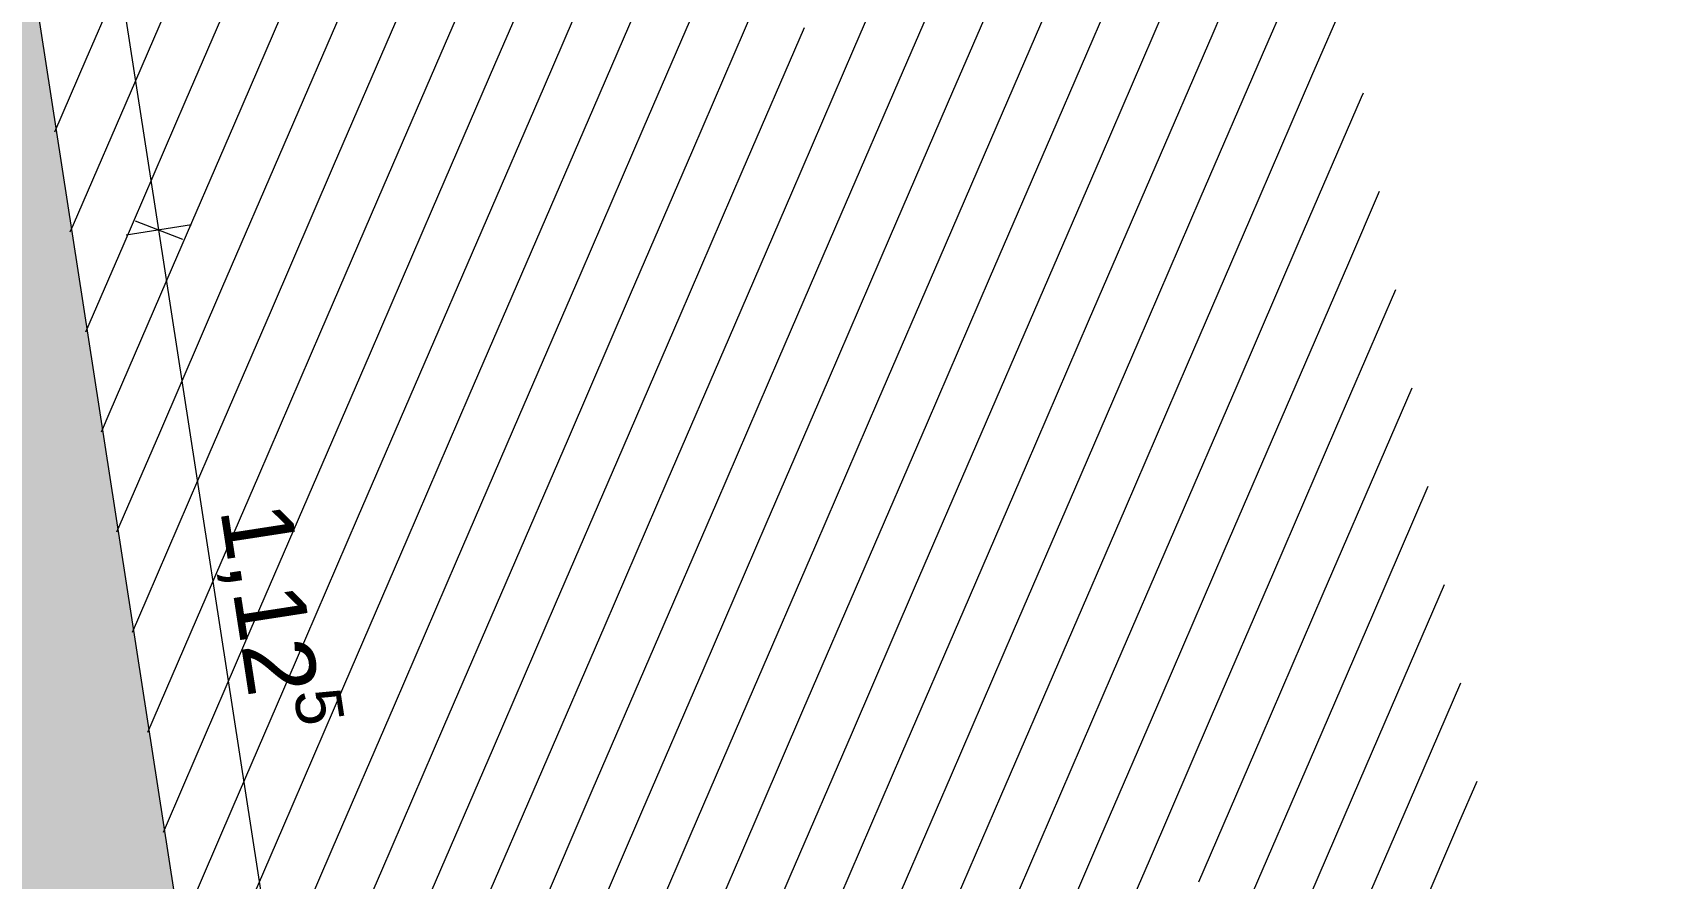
# Model space of a CAD drawing. Header units: millimetres. Extents: x 12535370 to 12566104, y 356204400 to 356234587.
# Drawn here: x 12555528 to 12557850, y 356219488 to 356220685 of the extents above; entities that cross this region are included whole.
import ezdxf

# ---------------------------------------------------------------- set-up
doc = ezdxf.new("R2010")
doc.units = ezdxf.units.MM
doc.header["$MEASUREMENT"] = 0
doc.layers.add('New_015 Innenwände', color=7, linetype='Continuous')
doc.layers.add('New_110 Bemassungen Ausführung', color=7, linetype='Continuous')
for name, color, linetype, lineweight in [('New_015 Innenwände_Pen_No__1', 7, 'Continuous', 13), ('New_110 Bemassungen Ausführung_Pen_No__1', 7, 'Continuous', 13), ('New_255 Plangrafiken_Pen_No__39', 8, 'Continuous', 13)]:
    doc.layers.add(name, color=color, linetype=linetype, lineweight=lineweight)
doc.styles.add('GENERATED_STYLE_1', font='arial.ttf')
doc.dimstyles.new('GENERATED_STYLE__1', dxfattribs={"dimtxt": 125, "dimasz": 47.5, "dimexe": 0.18, "dimexo": 2, "dimgap": 0, "dimtad": 1, "dimlfac": 0.001, "dimzin": 0, "dimdsep": 46, "dimtxsty": 'GENERATED_STYLE_1', "dimblk": 'ARROWHEAD_2', "dimblk1": 'ARROWHEAD_2', "dimblk2": 'ARROWHEAD_2', "dimcen": 0.09, "dimclrd": 7, "dimclre": 7, "dimclrt": 7, "dimadec": 0, "dimazin": 0, "dimtfac": 1, "dimtdec": 4, "dimtmove": 0, "dimatfit": 3, "dimfxl": 1, "dimtolj": 1, "dimtzin": 0, "dimarcsym": 0})
doc.dimstyles.new('GENERATED_STYLE__2', dxfattribs={"dimtxt": 100, "dimasz": 47.5, "dimexe": 0.18, "dimexo": 2, "dimgap": 0, "dimtad": 1, "dimlfac": 0.001, "dimzin": 0, "dimdsep": 46, "dimtxsty": 'GENERATED_STYLE_1', "dimblk": 'ARROWHEAD_2', "dimblk1": 'ARROWHEAD_2', "dimblk2": 'ARROWHEAD_2', "dimcen": 0.09, "dimclrd": 7, "dimclre": 7, "dimclrt": 7, "dimadec": 0, "dimazin": 0, "dimtfac": 1, "dimtdec": 4, "dimtmove": 0, "dimatfit": 3, "dimfxl": 1, "dimtolj": 1, "dimtzin": 0, "dimarcsym": 0})

# ---------------------------------------------------------------- blocks, each defined once
blk = doc.blocks.new('*X18', base_point=(12240439.2, 356160438.4))
at = {"layer": 'New_255 Plangrafiken_Pen_No__39', "color": 8, "linetype": 'Continuous', "lineweight": 13}
for p, q in [((12556200.2, 356220873.3), (12556112.2, 356220669.4)), ((12556200.2, 356220873.3), (12556112.2, 356220669.4)), ((12557287.1, 356220887.7), (12557199, 356220683.8)), ((12557287.1, 356220887.7), (12557199, 356220683.8)), ((12555691.8, 356220850.9), (12555603.7, 356220647)), ((12555691.8, 356220850.9), (12555603.7, 356220647)), ((12556778.7, 356220865.4), (12556690.6, 356220661.4)), ((12556778.7, 356220865.4), (12556690.6, 356220661.4)), ((12557357.2, 356220857.4), (12557269.1, 356220653.5)), ((12557357.2, 356220857.4), (12557269.1, 356220653.5)), ((12556270.3, 356220843), (12556182.2, 356220639.1)), ((12556270.3, 356220843), (12556182.2, 356220639.1)), ((12556848.8, 356220835.1), (12556760.7, 356220631.2)), ((12556848.8, 356220835.1), (12556760.7, 356220631.2)), ((12555761.9, 356220820.7), (12555673.8, 356220616.8)), ((12555761.9, 356220820.7), (12555673.8, 356220616.8)), ((12556340.3, 356220812.8), (12556252.3, 356220608.8)), ((12556340.3, 356220812.8), (12556252.3, 356220608.8)), ((12556918.8, 356220804.8), (12556830.7, 356220600.9)), ((12556918.8, 356220804.8), (12556830.7, 356220600.9)), ((12555831.9, 356220790.4), (12555743.8, 356220586.5)), ((12555831.9, 356220790.4), (12555743.8, 356220586.5)), ((12556410.4, 356220782.5), (12556322.3, 356220578.6)), ((12556410.4, 356220782.5), (12556322.3, 356220578.6)), ((12555902, 356220760.2), (12555813.9, 356220556.2)), ((12555902, 356220760.2), (12555813.9, 356220556.2)), ((12556988.9, 356220774.6), (12556900.8, 356220570.7)), ((12556988.9, 356220774.6), (12556900.8, 356220570.7)), ((12556480.5, 356220752.2), (12556392.4, 356220548.3)), ((12556480.5, 356220752.2), (12556392.4, 356220548.3)), ((12557058.9, 356220744.3), (12556970.8, 356220540.4)), ((12557058.9, 356220744.3), (12556970.8, 356220540.4)), ((12557388.9, 356220738.4), (12557339.1, 356220623.3)), ((12557388.9, 356220738.4), (12557339.1, 356220623.3)), ((12555972, 356220729.9), (12555884, 356220526)), ((12555972, 356220729.9), (12555884, 356220526)), ((12556550.5, 356220722), (12556462.4, 356220518.1)), ((12556550.5, 356220722), (12556462.4, 356220518.1)), ((12557129, 356220714), (12557040.9, 356220510.1)), ((12557129, 356220714), (12557040.9, 356220510.1)), ((12556042.1, 356220699.6), (12555954, 356220495.7)), ((12556042.1, 356220699.6), (12555954, 356220495.7)), ((12556620.6, 356220691.7), (12556532.5, 356220487.8)), ((12556620.6, 356220691.7), (12556532.5, 356220487.8)), ((12556112.2, 356220669.4), (12556024.1, 356220465.5)), ((12556112.2, 356220669.4), (12556024.1, 356220465.5)), ((12557199, 356220683.8), (12557110.9, 356220479.9)), ((12557199, 356220683.8), (12557110.9, 356220479.9)), ((12555603.7, 356220647), (12555559.2, 356220543.9)), ((12555603.7, 356220647), (12555559.2, 356220543.9)), ((12556690.6, 356220661.4), (12556602.5, 356220457.5)), ((12556690.6, 356220661.4), (12556602.5, 356220457.5)), ((12557269.1, 356220653.5), (12557181, 356220449.6)), ((12557269.1, 356220653.5), (12557181, 356220449.6)), ((12556182.2, 356220639.1), (12556094.1, 356220435.2)), ((12556182.2, 356220639.1), (12556094.1, 356220435.2)), ((12556760.7, 356220631.2), (12556672.6, 356220427.3)), ((12556760.7, 356220631.2), (12556672.6, 356220427.3)), ((12557339.1, 356220623.3), (12557251.1, 356220419.3)), ((12557339.1, 356220623.3), (12557251.1, 356220419.3)), ((12555673.8, 356220616.8), (12555585.7, 356220412.9)), ((12555673.8, 356220616.8), (12555585.7, 356220412.9)), ((12556252.3, 356220608.8), (12556164.2, 356220404.9)), ((12556252.3, 356220608.8), (12556164.2, 356220404.9)), ((12556830.7, 356220600.9), (12556742.6, 356220397)), ((12556830.7, 356220600.9), (12556742.6, 356220397)), ((12557411.9, 356220599.2), (12557409.2, 356220593)), ((12557411.9, 356220599.2), (12557409.2, 356220593)), ((12555743.8, 356220586.5), (12555655.8, 356220382.6)), ((12555743.8, 356220586.5), (12555655.8, 356220382.6)), ((12556322.3, 356220578.6), (12556234.2, 356220374.7)), ((12556322.3, 356220578.6), (12556234.2, 356220374.7)), ((12557409.2, 356220593), (12557321.1, 356220389.1)), ((12557409.2, 356220593), (12557321.1, 356220389.1)), ((12555813.9, 356220556.2), (12555725.8, 356220352.3)), ((12555813.9, 356220556.2), (12555725.8, 356220352.3)), ((12556392.4, 356220548.3), (12556304.3, 356220344.4)), ((12556392.4, 356220548.3), (12556304.3, 356220344.4)), ((12556900.8, 356220570.7), (12556812.7, 356220366.7)), ((12556900.8, 356220570.7), (12556812.7, 356220366.7)), ((12555884, 356220526), (12555795.9, 356220322.1)), ((12555884, 356220526), (12555795.9, 356220322.1)), ((12556970.8, 356220540.4), (12556882.8, 356220336.5)), ((12556970.8, 356220540.4), (12556882.8, 356220336.5)), ((12556462.4, 356220518.1), (12556374.3, 356220314.1)), ((12556462.4, 356220518.1), (12556374.3, 356220314.1)), ((12557040.9, 356220510.1), (12556952.8, 356220306.2)), ((12557040.9, 356220510.1), (12556952.8, 356220306.2)), ((12555954, 356220495.7), (12555865.9, 356220291.8)), ((12555954, 356220495.7), (12555865.9, 356220291.8)), ((12556532.5, 356220487.8), (12556444.4, 356220283.9)), ((12556532.5, 356220487.8), (12556444.4, 356220283.9)), ((12557110.9, 356220479.9), (12557022.9, 356220276)), ((12557110.9, 356220479.9), (12557022.9, 356220276)), ((12556024.1, 356220465.5), (12555936, 356220261.6)), ((12556024.1, 356220465.5), (12555936, 356220261.6)), ((12556602.5, 356220457.5), (12556514.4, 356220253.6)), ((12556602.5, 356220457.5), (12556514.4, 356220253.6)), ((12557434.9, 356220460), (12557391.2, 356220358.8)), ((12557434.9, 356220460), (12557391.2, 356220358.8)), ((12556094.1, 356220435.2), (12556006, 356220231.3)), ((12556094.1, 356220435.2), (12556006, 356220231.3)), ((12557181, 356220449.6), (12557092.9, 356220245.7)), ((12557181, 356220449.6), (12557092.9, 356220245.7)), ((12555585.7, 356220412.9), (12555581.2, 356220402.3)), ((12555585.7, 356220412.9), (12555581.2, 356220402.3)), ((12556672.6, 356220427.3), (12556584.5, 356220223.4)), ((12556672.6, 356220427.3), (12556584.5, 356220223.4)), ((12557251.1, 356220419.3), (12557163, 356220215.4)), ((12557251.1, 356220419.3), (12557163, 356220215.4)), ((12556164.2, 356220404.9), (12556076.1, 356220201)), ((12556164.2, 356220404.9), (12556076.1, 356220201)), ((12556742.6, 356220397), (12556654.6, 356220193.1)), ((12556742.6, 356220397), (12556654.6, 356220193.1)), ((12557321.1, 356220389.1), (12557233, 356220185.2)), ((12557321.1, 356220389.1), (12557233, 356220185.2)), ((12555655.8, 356220382.6), (12555603.1, 356220260.8)), ((12555655.8, 356220382.6), (12555603.1, 356220260.8)), ((12556234.2, 356220374.7), (12556146.1, 356220170.8)), ((12556234.2, 356220374.7), (12556146.1, 356220170.8)), ((12556812.7, 356220366.7), (12556724.6, 356220162.8)), ((12556812.7, 356220366.7), (12556724.6, 356220162.8)), ((12555725.8, 356220352.3), (12555637.7, 356220148.4)), ((12555725.8, 356220352.3), (12555637.7, 356220148.4)), ((12556304.3, 356220344.4), (12556216.2, 356220140.5)), ((12556304.3, 356220344.4), (12556216.2, 356220140.5)), ((12557391.2, 356220358.8), (12557303.1, 356220154.9)), ((12557391.2, 356220358.8), (12557303.1, 356220154.9)), ((12555795.9, 356220322.1), (12555707.8, 356220118.2)), ((12555795.9, 356220322.1), (12555707.8, 356220118.2)), ((12556882.8, 356220336.5), (12556794.7, 356220132.6)), ((12556882.8, 356220336.5), (12556794.7, 356220132.6)), ((12557457.8, 356220320.8), (12557373.1, 356220124.7)), ((12557457.8, 356220320.8), (12557373.1, 356220124.7)), ((12556374.3, 356220314.1), (12556286.3, 356220110.2)), ((12556374.3, 356220314.1), (12556286.3, 356220110.2)), ((12556952.8, 356220306.2), (12556864.7, 356220102.3)), ((12556952.8, 356220306.2), (12556864.7, 356220102.3)), ((12555865.9, 356220291.8), (12555777.8, 356220087.9)), ((12555865.9, 356220291.8), (12555777.8, 356220087.9)), ((12556444.4, 356220283.9), (12556356.3, 356220080)), ((12556444.4, 356220283.9), (12556356.3, 356220080)), ((12557022.9, 356220276), (12556934.8, 356220072.1)), ((12557022.9, 356220276), (12556934.8, 356220072.1)), ((12555936, 356220261.6), (12555847.9, 356220057.6)), ((12555936, 356220261.6), (12555847.9, 356220057.6)), ((12556514.4, 356220253.6), (12556426.4, 356220049.7)), ((12556514.4, 356220253.6), (12556426.4, 356220049.7)), ((12556006, 356220231.3), (12555917.9, 356220027.4)), ((12556006, 356220231.3), (12555917.9, 356220027.4)), ((12556584.5, 356220223.4), (12556496.4, 356220019.5)), ((12556584.5, 356220223.4), (12556496.4, 356220019.5)), ((12557092.9, 356220245.7), (12557004.8, 356220041.8)), ((12557092.9, 356220245.7), (12557004.8, 356220041.8)), ((12556076.1, 356220201), (12555988, 356219997.1)), ((12556076.1, 356220201), (12555988, 356219997.1)), ((12557163, 356220215.4), (12557074.9, 356220011.5)), ((12557163, 356220215.4), (12557074.9, 356220011.5)), ((12556654.6, 356220193.1), (12556566.5, 356219989.2)), ((12556654.6, 356220193.1), (12556566.5, 356219989.2)), ((12557233, 356220185.2), (12557144.9, 356219981.3)), ((12557233, 356220185.2), (12557144.9, 356219981.3)), ((12557480.8, 356220181.6), (12557443.2, 356220094.4)), ((12557480.8, 356220181.6), (12557443.2, 356220094.4)), ((12556146.1, 356220170.8), (12556058.1, 356219966.9)), ((12556146.1, 356220170.8), (12556058.1, 356219966.9)), ((12556724.6, 356220162.8), (12556636.5, 356219958.9)), ((12556724.6, 356220162.8), (12556636.5, 356219958.9)), ((12557303.1, 356220154.9), (12557215, 356219951)), ((12557303.1, 356220154.9), (12557215, 356219951)), ((12555637.7, 356220148.4), (12555625.1, 356220119.2)), ((12555637.7, 356220148.4), (12555625.1, 356220119.2)), ((12556216.2, 356220140.5), (12556128.1, 356219936.6)), ((12556216.2, 356220140.5), (12556128.1, 356219936.6)), ((12556794.7, 356220132.6), (12556706.6, 356219928.7)), ((12556794.7, 356220132.6), (12556706.6, 356219928.7)), ((12555707.8, 356220118.2), (12555647.1, 356219977.7)), ((12555707.8, 356220118.2), (12555647.1, 356219977.7)), ((12556286.3, 356220110.2), (12556198.2, 356219906.3)), ((12556286.3, 356220110.2), (12556198.2, 356219906.3)), ((12557373.1, 356220124.7), (12557285, 356219920.7)), ((12557373.1, 356220124.7), (12557285, 356219920.7)), ((12555777.8, 356220087.9), (12555689.8, 356219884)), ((12555777.8, 356220087.9), (12555689.8, 356219884)), ((12556864.7, 356220102.3), (12556776.6, 356219898.4)), ((12556864.7, 356220102.3), (12556776.6, 356219898.4)), ((12557443.2, 356220094.4), (12557355.1, 356219890.5)), ((12557443.2, 356220094.4), (12557355.1, 356219890.5)), ((12556356.3, 356220080), (12556268.2, 356219876.1)), ((12556356.3, 356220080), (12556268.2, 356219876.1)), ((12556934.8, 356220072.1), (12556846.7, 356219868.1)), ((12556934.8, 356220072.1), (12556846.7, 356219868.1)), ((12555847.9, 356220057.6), (12555759.8, 356219853.7)), ((12555847.9, 356220057.6), (12555759.8, 356219853.7)), ((12556426.4, 356220049.7), (12556338.3, 356219845.8)), ((12556426.4, 356220049.7), (12556338.3, 356219845.8)), ((12557004.8, 356220041.8), (12556916.7, 356219837.9)), ((12557004.8, 356220041.8), (12556916.7, 356219837.9)), ((12557503.8, 356220042.4), (12557425.2, 356219860.2)), ((12557503.8, 356220042.4), (12557425.2, 356219860.2)), ((12555917.9, 356220027.4), (12555829.9, 356219823.5)), ((12555917.9, 356220027.4), (12555829.9, 356219823.5)), ((12556496.4, 356220019.5), (12556408.3, 356219815.5)), ((12556496.4, 356220019.5), (12556408.3, 356219815.5)), ((12555988, 356219997.1), (12555899.9, 356219793.2)), ((12555988, 356219997.1), (12555899.9, 356219793.2)), ((12557074.9, 356220011.5), (12556986.8, 356219807.6)), ((12557074.9, 356220011.5), (12556986.8, 356219807.6)), ((12556566.5, 356219989.2), (12556478.4, 356219785.3)), ((12556566.5, 356219989.2), (12556478.4, 356219785.3)), ((12557144.9, 356219981.3), (12557056.9, 356219777.4)), ((12557144.9, 356219981.3), (12557056.9, 356219777.4)), ((12556058.1, 356219966.9), (12555970, 356219762.9)), ((12556058.1, 356219966.9), (12555970, 356219762.9)), ((12556636.5, 356219958.9), (12556548.4, 356219755)), ((12556636.5, 356219958.9), (12556548.4, 356219755)), ((12557215, 356219951), (12557126.9, 356219747.1)), ((12557215, 356219951), (12557126.9, 356219747.1)), ((12556128.1, 356219936.6), (12556040, 356219732.7)), ((12556128.1, 356219936.6), (12556040, 356219732.7)), ((12556706.6, 356219928.7), (12556618.5, 356219724.8)), ((12556706.6, 356219928.7), (12556618.5, 356219724.8)), ((12556198.2, 356219906.3), (12556110.1, 356219702.4)), ((12556198.2, 356219906.3), (12556110.1, 356219702.4)), ((12556776.6, 356219898.4), (12556688.5, 356219694.5)), ((12556776.6, 356219898.4), (12556688.5, 356219694.5)), ((12557285, 356219920.7), (12557197, 356219716.8)), ((12557285, 356219920.7), (12557197, 356219716.8)), ((12557526.8, 356219903.2), (12557495.2, 356219830)), ((12557526.8, 356219903.2), (12557495.2, 356219830)), ((12555689.8, 356219884), (12555669.1, 356219836.1)), ((12555689.8, 356219884), (12555669.1, 356219836.1)), ((12556268.2, 356219876.1), (12556180.1, 356219672.2)), ((12556268.2, 356219876.1), (12556180.1, 356219672.2)), ((12557355.1, 356219890.5), (12557267, 356219686.6)), ((12557355.1, 356219890.5), (12557267, 356219686.6)), ((12555759.8, 356219853.7), (12555691, 356219694.5)), ((12555759.8, 356219853.7), (12555691, 356219694.5)), ((12556846.7, 356219868.1), (12556758.6, 356219664.2)), ((12556846.7, 356219868.1), (12556758.6, 356219664.2)), ((12557425.2, 356219860.2), (12557337.1, 356219656.3)), ((12557425.2, 356219860.2), (12557337.1, 356219656.3)), ((12556338.3, 356219845.8), (12556250.2, 356219641.9)), ((12556338.3, 356219845.8), (12556250.2, 356219641.9)), ((12556916.7, 356219837.9), (12556828.7, 356219634)), ((12556916.7, 356219837.9), (12556828.7, 356219634)), ((12557495.2, 356219830), (12557407.1, 356219626)), ((12557495.2, 356219830), (12557407.1, 356219626)), ((12555829.9, 356219823.5), (12555741.8, 356219619.6)), ((12555829.9, 356219823.5), (12555741.8, 356219619.6)), ((12556408.3, 356219815.5), (12556320.2, 356219611.6)), ((12556408.3, 356219815.5), (12556320.2, 356219611.6)), ((12556986.8, 356219807.6), (12556898.7, 356219603.7)), ((12556986.8, 356219807.6), (12556898.7, 356219603.7)), ((12555899.9, 356219793.2), (12555811.8, 356219589.3)), ((12555899.9, 356219793.2), (12555811.8, 356219589.3)), ((12556478.4, 356219785.3), (12556390.3, 356219581.4)), ((12556478.4, 356219785.3), (12556390.3, 356219581.4)), ((12555970, 356219762.9), (12555881.9, 356219559)), ((12555970, 356219762.9), (12555881.9, 356219559)), ((12557056.9, 356219777.4), (12556968.8, 356219573.4)), ((12557056.9, 356219777.4), (12556968.8, 356219573.4)), ((12557549.8, 356219764), (12557477.2, 356219595.8)), ((12557549.8, 356219764), (12557477.2, 356219595.8)), ((12556548.4, 356219755), (12556460.4, 356219551.1)), ((12556548.4, 356219755), (12556460.4, 356219551.1)), ((12557126.9, 356219747.1), (12557038.8, 356219543.2)), ((12557126.9, 356219747.1), (12557038.8, 356219543.2)), ((12556040, 356219732.7), (12555951.9, 356219528.8)), ((12556040, 356219732.7), (12555951.9, 356219528.8)), ((12556618.5, 356219724.8), (12556530.4, 356219520.8)), ((12556618.5, 356219724.8), (12556530.4, 356219520.8)), ((12557197, 356219716.8), (12557108.9, 356219512.9)), ((12557197, 356219716.8), (12557108.9, 356219512.9)), ((12556110.1, 356219702.4), (12556022, 356219498.5)), ((12556110.1, 356219702.4), (12556022, 356219498.5)), ((12556688.5, 356219694.5), (12556600.5, 356219490.6)), ((12556688.5, 356219694.5), (12556600.5, 356219490.6)), ((12556180.1, 356219672.2), (12556092, 356219468.2)), ((12556180.1, 356219672.2), (12556092, 356219468.2)), ((12557267, 356219686.6), (12557178.9, 356219482.7)), ((12557267, 356219686.6), (12557178.9, 356219482.7)), ((12556758.6, 356219664.2), (12556670.5, 356219460.3)), ((12556758.6, 356219664.2), (12556670.5, 356219460.3)), ((12557337.1, 356219656.3), (12557249, 356219452.4)), ((12557337.1, 356219656.3), (12557249, 356219452.4)), ((12556250.2, 356219641.9), (12556162.1, 356219438)), ((12556250.2, 356219641.9), (12556162.1, 356219438)), ((12556828.7, 356219634), (12556740.6, 356219430.1)), ((12556828.7, 356219634), (12556740.6, 356219430.1)), ((12557407.1, 356219626), (12557319, 356219422.1)), ((12557407.1, 356219626), (12557319, 356219422.1)), ((12557572.8, 356219624.8), (12557547.2, 356219565.5)), ((12557572.8, 356219624.8), (12557547.2, 356219565.5)), ((12555741.8, 356219619.6), (12555713, 356219553)), ((12555741.8, 356219619.6), (12555713, 356219553)), ((12556320.2, 356219611.6), (12556232.2, 356219407.7)), ((12556320.2, 356219611.6), (12556232.2, 356219407.7)), ((12556898.7, 356219603.7), (12556810.6, 356219399.8)), ((12556898.7, 356219603.7), (12556810.6, 356219399.8)), ((12555811.8, 356219589.3), (12555735, 356219411.4)), ((12555811.8, 356219589.3), (12555735, 356219411.4)), ((12556390.3, 356219581.4), (12556302.2, 356219377.5)), ((12556390.3, 356219581.4), (12556302.2, 356219377.5)), ((12556968.8, 356219573.4), (12556880.7, 356219369.5)), ((12556968.8, 356219573.4), (12556880.7, 356219369.5)), ((12557477.2, 356219595.8), (12557389.1, 356219391.9)), ((12557477.2, 356219595.8), (12557389.1, 356219391.9)), ((12555881.9, 356219559), (12555793.8, 356219355.1)), ((12555881.9, 356219559), (12555793.8, 356219355.1)), ((12556460.4, 356219551.1), (12556372.3, 356219347.2)), ((12556460.4, 356219551.1), (12556372.3, 356219347.2)), ((12557547.2, 356219565.5), (12557459.1, 356219361.6)), ((12557547.2, 356219565.5), (12557459.1, 356219361.6)), ((12555951.9, 356219528.8), (12555863.9, 356219324.9)), ((12555951.9, 356219528.8), (12555863.9, 356219324.9)), ((12557038.8, 356219543.2), (12556950.7, 356219339.3)), ((12557038.8, 356219543.2), (12556950.7, 356219339.3)), ((12556530.4, 356219520.8), (12556442.3, 356219316.9)), ((12556530.4, 356219520.8), (12556442.3, 356219316.9)), ((12557108.9, 356219512.9), (12557020.8, 356219309)), ((12557108.9, 356219512.9), (12557020.8, 356219309)), ((12556022, 356219498.5), (12555933.9, 356219294.6)), ((12556022, 356219498.5), (12555933.9, 356219294.6)), ((12556600.5, 356219490.6), (12556512.4, 356219286.7)), ((12556600.5, 356219490.6), (12556512.4, 356219286.7))]:
    blk.add_line(p, q, dxfattribs=at)
blk = doc.blocks.new('Fill_1', base_point=(12240439.2, 356160438.4))
at = {"layer": 'New_255 Plangrafiken_Pen_No__39', "color": 8, "linetype": 'Continuous', "lineweight": 13}
blk.add_blockref('*X18', (12240439.2, 356160438.4), dxfattribs=at)
blk = doc.blocks.new('Wall_21', base_point=(12554855.5, 356223084.9))
at = {"layer": 'New_015 Innenwände', "linetype": 'Continuous', "lineweight": 0, "true_color": 0x000000}
h = blk.add_hatch(dxfattribs=at)
h.set_pattern_fill('BETON_BEWEHRT_SN46', color=18, style=0, pattern_type=2)
h.set_pattern_definition([(323.79149, (12240439.16, 356160438.36), (59.072554, 80.687257), [30, -20]), (323.79149, (12240468.69, 356160478.7), (59.072554, 80.687257), [100, 0])])
h.paths.add_polyline_path([(12554855.5, 356223084.9), (12557410, 356206567.5), (12557746.2, 356206422.3), (12555191.7, 356222939.6)])
at = {"layer": 'New_015 Innenwände_Pen_No__1', "color": 7, "linetype": 'Continuous', "lineweight": 13, "flags": 128}
blk.add_lwpolyline([(12557746.2, 356206422.3), (12555191.7, 356222939.6)], dxfattribs=at)
blk = doc.blocks.new('*D244', base_point=(12240439.2, 356160438.4))
at = {"layer": 'New_110 Bemassungen Ausführung_Pen_No__1', "color": 7, "linetype": 'Continuous', "lineweight": 13, "transparency": 16777216}
for p, q in [((12557699.9, 356223836.6), (12557704.6, 356223806.4)), ((12557658.3, 356223799.2), (12557750.9, 356223813.5)), ((12557738.2, 356223793.3), (12557671, 356223819.4)), ((12557704.6, 356223806.4), (12560331.3, 356206822.1)), ((12560364.9, 356206809.1), (12560297.7, 356206835.2)), ((12560331.3, 356206822.1), (12560404.2, 356206351.1))]:
    blk.add_line(p, q, dxfattribs=at)
at = {"layer": 'New_110 Bemassungen Ausführung_Pen_No__1', "color": 7, "lineweight": 13, "transparency": 16777216, "insert": (12558975.5, 356215556.6), "char_height": 125, "attachment_point": 7, "rotation": 278.7915, "style": 'GENERATED_STYLE_1'}
blk.add_mtext('\\A1;{\\pql;\\fArial|b0|i0|c0|p0;\\W1.000000;17,18\\fArial|b0|i0|c0|p0;\\W1.000000;\\A1{\\H.66x;\\S5^  ;}}', dxfattribs=at)
blk = doc.blocks.new('ARROWHEAD_2')
at = {"color": 0, "linetype": 'Continuous', "lineweight": 0}
for p, q in [((-0.378, -0.655), (0.378, 0.655)), ((0, 0), (-1, 0))]:
    blk.add_line(p, q, dxfattribs=at)
blk = doc.blocks.new('*D245', base_point=(12240439.2, 356160438.4))
at = {"layer": 'New_110 Bemassungen Ausführung_Pen_No__1', "color": 7, "linetype": 'Continuous', "lineweight": 13, "transparency": 16777216}
for p, q in [((12557704.6, 356223806.4), (12560331.3, 356206822.1)), ((12560364.9, 356206809.1), (12560297.7, 356206835.2)), ((12560285, 356206815), (12560377.6, 356206829.3)), ((12560331.3, 356206822.1), (12560404.2, 356206351.1)), ((12560357.8, 356206343.9), (12560450.5, 356206358.3)), ((12560370.5, 356206364.2), (12560437.8, 356206338.1)), ((12560404.2, 356206351.1), (12560408.8, 356206320.9))]:
    blk.add_line(p, q, dxfattribs=at)
at = {"layer": 'New_110 Bemassungen Ausführung_Pen_No__1', "color": 7, "lineweight": 13, "transparency": 16777216, "insert": (12560366.1, 356206714.7), "char_height": 125, "attachment_point": 7, "rotation": 278.7915, "style": 'GENERATED_STYLE_1'}
blk.add_mtext('\\A1;{\\pql;\\fArial|b0|i0|c0|p0;\\W1.000000;47\\fArial|b0|i0|c0|p0;\\W1.000000;\\A1{\\H.66x;\\S5^  ;}}', dxfattribs=at)
blk = doc.blocks.new('*D332', base_point=(12240439.2, 356160438.4))
at = {"layer": 'New_110 Bemassungen Ausführung_Pen_No__1', "color": 7, "linetype": 'Continuous', "lineweight": 13, "transparency": 16777216}
for p, q in [((12555878.8, 356219293.7), (12555706.9, 356220405.6)), ((12555925.1, 356219300.8), (12555832.5, 356219286.5)), ((12555845.2, 356219306.7), (12555912.5, 356219280.6)), ((12556077.4, 356218009.6), (12555878.8, 356219293.7)), ((12556043.8, 356218022.6), (12556111.1, 356217996.5)), ((12556123.7, 356218016.7), (12556031.1, 356218002.4))]:
    blk.add_line(p, q, dxfattribs=at)
at = {"layer": 'New_110 Bemassungen Ausführung_Pen_No__1', "color": 7, "lineweight": 13, "transparency": 16777216, "insert": (12555977.5, 356218786.6), "char_height": 100, "attachment_point": 7, "rotation": 278.7915, "style": 'GENERATED_STYLE_1'}
blk.add_mtext('\\A1;{\\pql;\\fArial|b0|i0|c0|p0;\\W1.000000;1,30}', dxfattribs=at)
blk = doc.blocks.new('*D333', base_point=(12240439.2, 356160438.4))
at = {"layer": 'New_110 Bemassungen Ausführung_Pen_No__1', "color": 7, "linetype": 'Continuous', "lineweight": 13, "transparency": 16777216}
for p, q in [((12555706.9, 356220405.6), (12555281.7, 356223154.8)), ((12555753.2, 356220412.7), (12555660.5, 356220398.4)), ((12555673.2, 356220418.6), (12555740.5, 356220392.5)), ((12555878.8, 356219293.7), (12555706.9, 356220405.6)), ((12555845.2, 356219306.7), (12555912.5, 356219280.6))]:
    blk.add_line(p, q, dxfattribs=at)
at = {"layer": 'New_110 Bemassungen Ausführung_Pen_No__1', "color": 7, "lineweight": 13, "transparency": 16777216, "insert": (12555764.7, 356220005.8), "char_height": 100, "attachment_point": 7, "rotation": 278.7915, "style": 'GENERATED_STYLE_1'}
blk.add_mtext('\\A1;{\\pql;\\fArial|b0|i0|c0|p0;\\W1.000000;1,12\\fArial|b0|i0|c0|p0;\\W1.000000;\\A1{\\H.66x;\\S5^  ;}}', dxfattribs=at)
blk = doc.blocks.new('*D334', base_point=(12240439.2, 356160438.4))
at = {"layer": 'New_110 Bemassungen Ausführung_Pen_No__1', "color": 7, "linetype": 'Continuous', "lineweight": 13, "transparency": 16777216}
for p, q in [((12555281.7, 356223154.8), (12555277, 356223185)), ((12555328, 356223162), (12555235.3, 356223147.7)), ((12555315.3, 356223141.8), (12555248, 356223167.9)), ((12555706.9, 356220405.6), (12555281.7, 356223154.8)), ((12555673.2, 356220418.6), (12555740.5, 356220392.5))]:
    blk.add_line(p, q, dxfattribs=at)
at = {"layer": 'New_110 Bemassungen Ausführung_Pen_No__1', "color": 7, "lineweight": 13, "transparency": 16777216, "insert": (12555493.6, 356221915.1), "char_height": 100, "attachment_point": 7, "rotation": 278.7915, "style": 'GENERATED_STYLE_1'}
blk.add_mtext('\\A1;{\\pql;\\fArial|b0|i0|c0|p0;\\W1.000000;2,78}', dxfattribs=at)

msp = doc.modelspace()

# ---------------------------------------------------------------- block references
at = {"layer": 'New_015 Innenwände', "color": 7, "lineweight": 13}
msp.add_blockref('Wall_21', (12554855.533, 356223084.854), dxfattribs=at)
at = {"layer": 'New_255 Plangrafiken_Pen_No__39', "color": 8, "linetype": 'Continuous', "lineweight": 13}
msp.add_blockref('Fill_1', (12240439.157, 356160438.356), dxfattribs=at)

# ---------------------------------------------------------------- dimensions: what is measured, and where the dimension line sits
at = {"layer": 'New_110 Bemassungen Ausführung', "color": 7, "linetype": 'Continuous', "lineweight": 13}
for base, p1, p2, angle, dimstyle, picture, middle in [((12560331.309, 356206822.125), (12555119.464, 356223406.567), (12557746.181, 356206422.319), 278.791488, 'GENERATED_STYLE__1', '*D244', (12559124.553, 356215197.456)), ((12560404.155, 356206351.108), (12557746.181, 356206422.319), (12557732.699, 356205937.951), 278.791488, 'GENERATED_STYLE__1', '*D245', (12560475.083, 356206464.984)), ((12555281.667, 356223154.816), (12555187.016, 356220325.181), (12554848.617, 356223087.842), 98.791488, 'GENERATED_STYLE__2', '*D334', (12555562.826, 356221794.85)), ((12555706.854, 356220405.577), (12555353.136, 356219212.374), (12555187.016, 356220325.181), 98.791488, 'GENERATED_STYLE__2', '*D333', (12555878.13, 356219756.107)), ((12555878.816, 356219293.674), (12555508.76, 356217921.624), (12555353.136, 356219212.374), 98.791488, 'GENERATED_STYLE__2', '*D332', (12556046.679, 356218666.275))]:
    dim = msp.add_linear_dim(base=base, p1=p1, p2=p2, angle=angle, dimstyle=dimstyle, dxfattribs=at)
    dim.commit()
    dim.dimension.update_dxf_attribs({"geometry": picture, "text_midpoint": middle, "dimtype": 160, "text_rotation": 278.791488})

doc.saveas('drawing.dxf')
